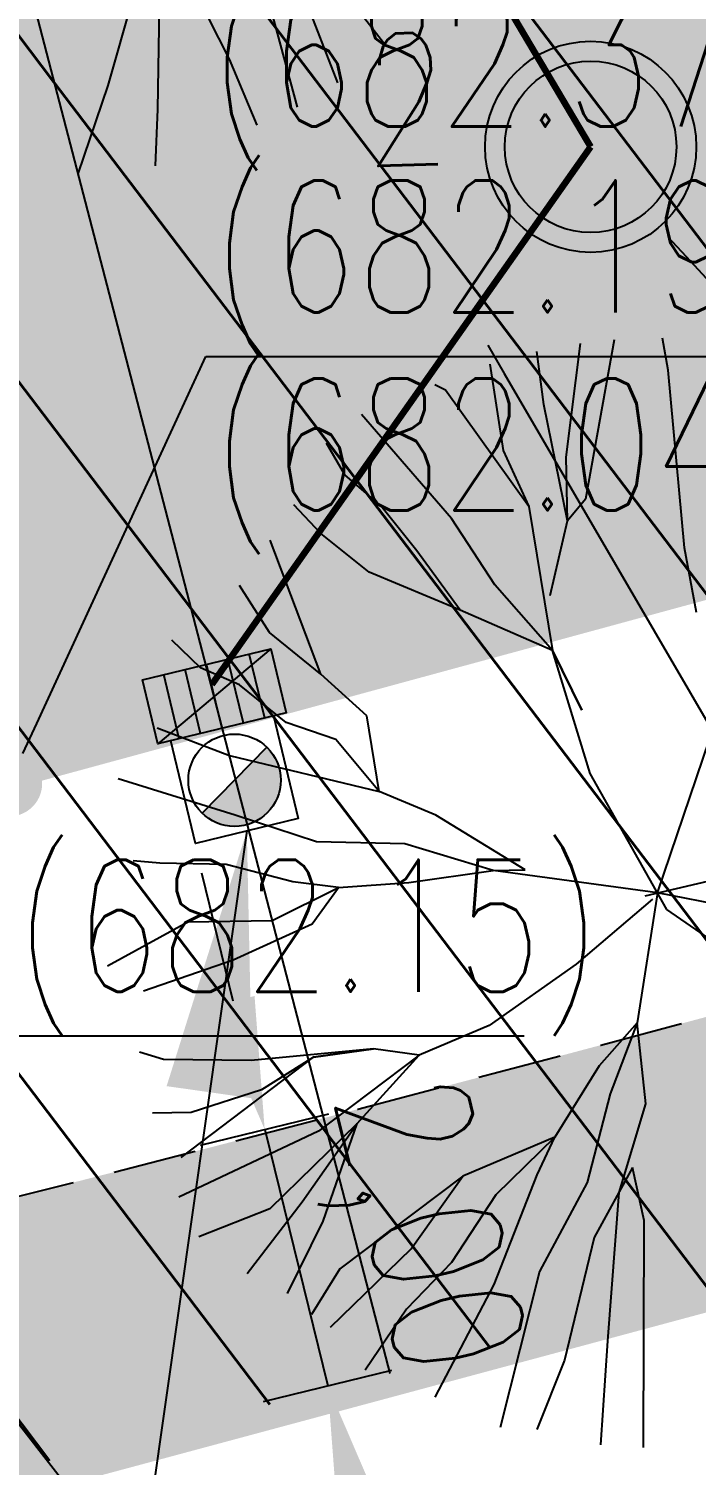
# Model space of a CAD drawing. Extents: x 352140 to 354978, y 6304672 to 6307963.
# Drawn here: x 352505.09 to 352510.14, y 6305980.19 to 6305991.07 of the extents above; entities that cross this region are included whole.
import ezdxf
from ezdxf import colors
from ezdxf.entities.mleader import LeaderData, LeaderLine
from ezdxf.enums import TextEntityAlignment as Align
from ezdxf.math import Vec2, Vec3

# ---------------------------------------------------------------- set-up
doc = ezdxf.new("R2010")
doc.units = 0
for name, pattern in [('CENTER', [50.800000000000004, 31.75, -6.35, 6.35, -6.35]), ('CONTINUA', [0]), ('CONTINUOS', [0]), ('DASHDOT', [1, 0.5, -0.25, 0, -0.25]), ('DASHDOTX2', [2, 1, -0.5, 0, -0.5]), ('DASHED', [19.049999999999997, 12.7, -6.35])]:
    doc.linetypes.add(name, pattern=pattern)
doc.layers.get('0').update_dxf_attribs({"linetype": 'CONTINUOUS'})
for name, color, linetype in [('00-S2_ALL AREA APORTANTES', 150, 'CONTINUOUS'), ('00_All ext_Camara', 3, 'CONTINUOUS'), ('00_All ext_Colector', 1, 'CONTINUOUS'), ('00_All ext_Descarga sum', 1, 'CONTINUOUS'), ('00_All ext_Txt', 4, 'CONTINUOUS'), ('00_S2_All ext_Sumidero', 3, 'CONTINUOUS'), ('02_Geo ext_Acotamiento', 7, 'CONTINUOUS'), ('02_Geo ext_Eje', 4, 'CONTINUOUS'), ('03_Pav ext_HCV', 34, 'CONTINUOUS'), ('03_Pav ext_Vereda HC', 42, 'CONTINUOUS'), ('03_Pav proy_Solera Tipo A', 1, 'CONTINUOUS'), ('03_S2_Pav ext_Borde vereda', 7, 'CONTINUOUS'), ('03_S3_Pav ext_Cota', 2, 'CONTINUOUS'), ('05_All ext_Txt', 4, 'CONTINUOUS'), ('Paisajismo', 253, 'CONTINUOUS')]:
    doc.layers.add(name, color=color, linetype=linetype)
doc.layers.add('0_ASD_LINEA OFICIAL', color=253, linetype='DASHDOT', lineweight=20)
doc.layers.add('EJE PROYECTADO', color=7, linetype='DASHDOTX2', lineweight=15)
doc.styles.add('ROMANS', font='romans.shx', dxfattribs={"width": 0.75})
doc.dimstyles.new('acio', dxfattribs={"dimscale": 0, "dimtxt": 2, "dimasz": 2, "dimexe": 1, "dimexo": 1, "dimtad": 1, "dimrnd": 0.05, "dimzin": 1, "dimtxsty": 'ROMANS', "dimcen": 2.5, "dimclrt": 2, "dimaunit": 2, "dimazin": 0, "dimtfac": 1, "dimtmove": 0, "dimatfit": 3, "dimfxl": 1, "dimfxlon": 1, "dimarcsym": 0})
doc.dimstyles.new('Principal', dxfattribs={"dimscale": 0, "dimtxt": 2, "dimasz": 2, "dimexe": 1, "dimexo": 1, "dimtad": 1, "dimrnd": 0.05, "dimzin": 1, "dimtxsty": 'ROMANS', "dimcen": 2.5, "dimclrt": 2, "dimaunit": 2, "dimadec": 0, "dimazin": 0, "dimtfac": 1, "dimtmove": 0, "dimatfit": 3, "dimfxl": 1, "dimfxlon": 1, "dimarcsym": 0})
pattern_1 = [(127.2451660467093, (0, 0), (-1.263734244477452, -0.9607975902004564), [])]

# ---------------------------------------------------------------- blocks, each defined once
blk = doc.blocks.new('*U962')
at = {"layer": 'EJE PROYECTADO', "color": 7, "linetype": 'DASHDOT', "lineweight": 15, "ltscale": 4}
blk.add_arc((352413.813498197, 6306342.279044189), 360.9256369803223, 281.3755371353075, 288.7388142307469, dxfattribs=at)
blk = doc.blocks.new('SUMIDEROS2-flat-36')
h = blk.add_hatch(color=256)
h.dxf.hatch_style = 1
h.paths.add_polyline_path([(-2384012.433764914, 5850958.890662028), (-2384013.236991517, 5850959.486335617), (-2384012.135928119, 5850959.292275329)])
h = blk.add_hatch(color=256)
h.dxf.hatch_style = 1
h.paths.add_polyline_path([(-2384013.425125614, 5850958.89225714, 1), (-2384012.727470282, 5850958.835011723)])
at = {"ltscale": 0.5}
blk.add_line((-2384012.135928119, 5850959.292275329), (-2384013.236991517, 5850959.486335617), dxfattribs=at)
for points in [[(-2384012.939154723, 5850959.887948919), (-2384012.135928119, 5850959.292275329), (-2384012.433764914, 5850958.890662028), (-2384013.236991517, 5850959.486335617)], [(-2384013.236991517, 5850959.486335617), (-2384012.939154723, 5850959.887948919), (-2384012.135928119, 5850959.292275329), (-2384012.433764914, 5850958.890662028)]]:
    blk.add_lwpolyline(points, close=True)
for points in [[(-2384013.103120417, 5850959.387056686), (-2384012.805283622, 5850959.788669988)], [(-2384012.969249316, 5850959.287777754), (-2384012.671412521, 5850959.689391055)], [(-2384012.835378215, 5850959.188498823), (-2384012.53754142, 5850959.590112124)], [(-2384012.701507115, 5850959.089219891), (-2384012.403670321, 5850959.490833192)], [(-2384012.701507115, 5850959.089219891), (-2384012.403670321, 5850959.490833192)], [(-2384012.514087574, 5850958.950229387), (-2384012.990626445, 5850958.307648106), (-2384013.633207727, 5850958.784186976), (-2384013.156668857, 5850959.426768258)], [(-2384012.567636015, 5850958.98994096), (-2384012.26979922, 5850959.391554261)], [(-2384012.727470282, 5850958.835011723), (-2384013.425125614, 5850958.89225714)]]:
    blk.add_lwpolyline(points)
blk.add_circle((-2384013.076297948, 5850958.863634431), 0.35, dxfattribs=at)
blk = doc.blocks.new('CAMARA')
at = {"layer": '00_All ext_Camara', "ltscale": 0.5}
for radius in [0.8, 0.65]:
    blk.add_circle((0, 0), radius, dxfattribs=at)
blk = doc.blocks.new('_Dot')
at = {"color": 0, "linetype": 'ByBlock', "lineweight": -2}
blk.add_line((-0.5, 0), (-1, 0), dxfattribs=at)
at = {"color": 0, "linetype": 'ByBlock', "const_width": 0.5}
blk.add_lwpolyline([(-0.25, 0, 1), (0.25, 0, 1)], format="xyb", close=True, dxfattribs=at)
blk = doc.blocks.new('*D1283')
at = {"layer": '02_Geo ext_Acotamiento', "color": 0, "lineweight": -2, "transparency": 16777216}
for p, q in [((352506.6353670594, 6305983.701501223), (352506.3966766191, 6305984.672596931)), ((352506.3885096454, 6305982.611060296), (352507.3596053534, 6305982.849750737)), ((352506.8740574995, 6305982.730405516), (352507.3514524554, 6305980.788156833)), ((352506.8659046013, 6305980.668811614), (352507.8370003093, 6305980.907502054)), ((352507.5901428955, 6305979.817061126), (352507.8288333356, 6305978.845965418))]:
    blk.add_line(p, q, dxfattribs=at)
at = {"layer": '02_Geo ext_Acotamiento', "color": 0, "transparency": 16777216}
for points in [[(352506.797216344, 6305983.741282964), (352506.4735177746, 6305983.661719483), (352506.8740574995, 6305982.730405516)], [(352507.75199218, 6305979.856842867), (352507.4282936107, 6305979.777279386), (352507.3514524554, 6305980.788156833)]]:
    blk.add_solid(points, dxfattribs=at)
at = {"layer": '02_Geo ext_Acotamiento', "color": 2, "transparency": 16777216, "insert": (352507.9942555449, 6305981.975949581), "char_height": 1, "attachment_point": 5, "rotation": 283.80926196999667, "style": 'ROMANS'}
blk.add_mtext('2,00', dxfattribs=at)
blk = doc.blocks.new('A$C27410629')
at = {"layer": '0_ASD_LINEA OFICIAL', "ltscale": 8}
blk.add_lwpolyline([(105.3969465088849, 1035.562361611197, 0.5, 0.5, 0.0290783963948155), (96.49739032833118, 1087.586790840495, 0.5, 0.5, 0), (93.67239595213323, 1099.099954622301, 0.5, 0.5, -0.0248918154574144), (93.1686848455247, 1101.536063994684, 0.5, 0.5, 0.0280001755021464), (85.58360530758229, 1125.976145468789, 0.5, 0.5, 0), (80.53034666677559, 1140.452970316577, 0.5, 0.5, -0.01403462392197), (70.93430501161492, 1165.446933883543, 0.5, 0.5, -0.0411311629425888), (65.72926351752159, 1185.310126999917, 0.5, 0.5, -0.0226826871159949), (64.30173641118381, 1196.270282113328, 0.5, 0.5, -0.3153492887079679), (94.44469839795784, 1249.334472017374, 0.5, 0.5, -0.066924510750147), (109.8147584422877, 1254.193915082663, 0.5, 0.5, -0.1176268807226383), (137.5068959888558, 1252.464406617455, 0.5, 0.5, -0.0442755829468663), (147.2508640152264, 1248.520743937503, 0.5, 0.5, 0), (172.0219517330806, 1234.851772024538, 0.5, 0.5, 0.017506752806276), (184.8220180485951, 1228.362281347179, 0.5, 0.5, -0.0115899727683481), (202.0240396122099, 1219.429553328131, 0.5, 0.5, 0.0894508396498436), (234.6303973079339, 1209.248334625051, 0.5, 0.5, 0.0207485710579163), (245.5796070346114, 1209.119370963425, 0.5, 0.5, 0.0292650525021234), (260.9574949201233, 1210.47964378159, 0.5, 0.5, 0.0145516934507563), (283.5421609954101, 1214.484549576148, 0.5, 0.5, 0.0321136014722069), (329.8150799274445, 1226.935406510711, 0.5, 0.5, 0.0079173357297827)], format="xyseb", dxfattribs=at)
blk = doc.blocks.new('*D1442')
at = {"layer": '02_Geo ext_Acotamiento', "color": 0, "lineweight": -2, "transparency": 16777216}
blk.add_line((352488.1045138871, 6305991.360616763), (352486.3127571843, 6305997.142946308), dxfattribs=at)
at = {"layer": '02_Geo ext_Acotamiento', "color": 0, "transparency": 16777216}
blk.add_solid([(352486.471956031, 6305997.192276876), (352486.1535583376, 6305997.093615741), (352486.0167737762, 6305998.098139389)], dxfattribs=at)
at = {"layer": '02_Geo ext_Acotamiento', "color": 2, "transparency": 16777216, "insert": (352488.2236923871, 6305994.04286041), "char_height": 1, "attachment_point": 5, "rotation": 287.2165161879462, "style": 'ROMANS'}
blk.add_mtext('R102,70', dxfattribs=at)
blk = doc.blocks.new('1.0 - LO RECABARREN LOTEO PARQUE - VEGETACION PROPUESTA ETAPA MUNICIPAL')
at = {"layer": 'Paisajismo', "color": 251}
for p, q in [((352506.8142177049, 6305991.608672109), (352507.1193863285, 6305990.47836783)), ((352506.6074981369, 6305990.840001235), (352506.2941494026, 6305991.457973889)), ((352507.7921678443, 6305990.942871096), (352507.4211632625, 6305991.418876817)), ((352505.8746054011, 6305991.309174687), (352505.6860918723, 6305990.641475309)), ((352507.4286138248, 6305990.662816274), (352507.1669094393, 6305991.337333457)), ((352506.0738643484, 6305991.23652286), (352506.0617938944, 6305990.461303653)), ((352506.8180434381, 6305990.340840343), (352506.6074981369, 6305990.840001235)), ((352505.6860918723, 6305990.641475309), (352505.4573680966, 6305989.973016724)), ((352506.0617938944, 6305990.461303653), (352506.0431685683, 6305990.033371429)), ((352509.1586046514, 6305987.825640945), (352509.2671943579, 6305988.686571462)), ((352509.5232350042, 6305988.714458264), (352509.3054164669, 6305987.506406141)), ((352509.9305401161, 6305988.484230832), (352509.8894472807, 6305988.727009434)), ((352508.9901681044, 6305988.224970165), (352508.9361531968, 6305988.626624424)), ((352508.5800106409, 6305988.530720611), (352508.6799970414, 6305987.875101668)), ((352510.0565148834, 6305987.138203667), (352509.9305401161, 6305988.484230832)), ((352508.2440081368, 6305988.33163476), (352508.1631039827, 6305988.373831098)), ((352508.8749429235, 6305987.451201865), (352508.2440081368, 6305988.33163476)), ((352509.1677210914, 6305987.342802439), (352508.9901681044, 6305988.224970165)), ((352508.2891336289, 6305987.35996835), (352507.6065882272, 6305988.148797889)), ((352507.4816783723, 6305987.692133591), (352507.3436565514, 6305987.930043215)), ((352508.6799970414, 6305987.875101668), (352508.8749429235, 6305987.451201865)), ((352509.1677210914, 6305987.342802439), (352509.1586046514, 6305987.825640945)), ((352507.753184707, 6305987.456744279), (352507.4816783723, 6305987.692133591)), ((352507.2991051071, 6305987.247145102), (352507.0938777363, 6305987.464649729)), ((352509.3054164669, 6305987.506406141), (352509.1677210914, 6305987.342802439)), ((352508.0267063165, 6305987.114500951), (352507.753184707, 6305987.456744279)), ((352508.6190749361, 6305986.858447568), (352508.2891336289, 6305987.35996835)), ((352508.8749429235, 6305987.451201865), (352509.0558030193, 6305986.358939946)), ((352507.666691035, 6305986.952203243), (352507.2991051071, 6305987.247145102)), ((352509.0376227473, 6305986.776833231), (352509.1677210914, 6305987.342802439)), ((352507.299132322, 6305986.18049609), (352506.9165695796, 6305987.19559926)), ((352510.1453174085, 6305986.646748837), (352510.0565148834, 6305987.138203667)), ((352508.3556411296, 6305986.666405661), (352508.0267063165, 6305987.114500951)), ((352508.3556411296, 6305986.666405661), (352507.666691035, 6305986.952203243)), ((352506.911061985, 6305986.495176221), (352506.6830707003, 6305986.853129894)), ((352509.0558030193, 6305986.358939946), (352508.6190749361, 6305986.858447568)), ((352509.0558030193, 6305986.358939946), (352508.3556411296, 6305986.666405661)), ((352507.299132322, 6305986.18049609), (352506.911061985, 6305986.495176221)), ((352506.3876616366, 6305986.228390072), (352506.170053082, 6305986.438071702)), ((352509.2779511138, 6305985.908828422), (352509.0558030193, 6305986.358939946)), ((352509.0558030193, 6305986.358939946), (352509.2779511138, 6305985.908828422)), ((352509.3404235512, 6305985.428976753), (352509.0558030193, 6305986.358939946)), ((352506.683845976, 6305986.100361843), (352506.3876616366, 6305986.228390072)), ((352507.6469935294, 6305985.865056773), (352507.299132322, 6305986.18049609)), ((352507.0364477283, 6305985.813059193), (352506.683845976, 6305986.100361843)), ((352507.7406470254, 6305985.291876351), (352507.6469935294, 6305985.865056773)), ((352506.0598459378, 6305985.77471382), (352506.6068565245, 6305985.563661864)), ((352507.4127232204, 6305985.686543159), (352507.0364477283, 6305985.813059193)), ((352507.7406470254, 6305985.291876351), (352507.4127232204, 6305985.686543159)), ((352509.8502093033, 6305984.52301478), (352510.2435666597, 6305985.686544535)), ((352506.6068565245, 6305985.563661864), (352507.7406470254, 6305985.291876351)), ((352509.9207217184, 6305984.397704164), (352509.3404235512, 6305985.428976753)), ((352506.6491150768, 6305985.110924506), (352505.7625796756, 6305985.388149071)), ((352507.7406470254, 6305985.291876351), (352507.7406470254, 6305985.291876351)), ((352508.1713223709, 6305985.112942941), (352507.7406470254, 6305985.291876351)), ((352507.2671704834, 6305984.908803684), (352506.6491150768, 6305985.110924506)), ((352508.8468063134, 6305984.698113067), (352508.1713223709, 6305985.112942941)), ((352507.9350884885, 6305984.894692346), (352507.2671704834, 6305984.908803684)), ((352508.6065373119, 6305984.693576566), (352507.9350884885, 6305984.894692346)), ((352509.7585240809, 6305984.501536862), (352511.2474787671, 6305984.850335127)), ((352506.0792183744, 6305984.748681676), (352505.8777895202, 6305984.765003549)), ((352506.5822209406, 6305984.73805328), (352506.0792183744, 6305984.748681676)), ((352507.0875022458, 6305984.606715123), (352506.5822209406, 6305984.73805328)), ((352507.9673323732, 6305984.601337967), (352508.6065373119, 6305984.693576566)), ((352508.6065373119, 6305984.693576566), (352508.8468063134, 6305984.698113067)), ((352509.8502093033, 6305984.52301478), (352508.6065373119, 6305984.693576566)), ((352506.9312113434, 6305984.314537192), (352507.4339076591, 6305984.564541092)), ((352507.4339076591, 6305984.564541092), (352507.0875022458, 6305984.606715123)), ((352507.2343140682, 6305984.287479808), (352507.4339076591, 6305984.564541092)), ((352507.4339076591, 6305984.564541092), (352507.9673323732, 6305984.601337967)), ((352509.8502093033, 6305984.52301478), (352509.6965932542, 6305983.538308213)), ((352510.5619441576, 6305984.38308879), (352509.8502093033, 6305984.52301478)), ((352509.8124218001, 6305984.475832254), (352509.2341761582, 6305983.983883234)), ((352505.6825257161, 6305983.970272354), (352506.2904932642, 6305984.302439841)), ((352506.2904932642, 6305984.302439841), (352506.9312113434, 6305984.314537192)), ((352510.4078168191, 6305984.059490226), (352509.9207217184, 6305984.397704164)), ((352506.6361051158, 6305984.014553946), (352507.2343140682, 6305984.287479808)), ((352505.9567170651, 6305983.780346961), (352506.6361051158, 6305984.014553946)), ((352509.2341761582, 6305983.983883234), (352508.5753371719, 6305983.517137859)), ((352508.5753371719, 6305983.517137859), (352508.0454409304, 6305983.293342647)), ((352509.6965932542, 6305983.538308213), (352509.4089835737, 6305983.212192454)), ((352509.6965932542, 6305983.538308213), (352509.4931076198, 6305982.999990514)), ((352509.6965932542, 6305983.538308213), (352509.6965932542, 6305983.538308213)), ((352509.7615875534, 6305982.924889846), (352509.6965932542, 6305983.538308213)), ((352507.6973786588, 6305983.340218479), (352506.7711691048, 6305983.252337288)), ((352507.2445450007, 6305983.27822099), (352507.6973786588, 6305983.340218479)), ((352507.6973786588, 6305983.340218479), (352507.2445450007, 6305983.27822099)), ((352508.0454409304, 6305983.293342647), (352507.6973786588, 6305983.340218479)), ((352506.1073274163, 6305983.259928379), (352505.9252437836, 6305983.316867121)), ((352506.7711691048, 6305983.252337288), (352506.1073274163, 6305983.259928379)), ((352506.2420115599, 6305982.517829586), (352507.2445450007, 6305983.27822099)), ((352507.2445450007, 6305983.27822099), (352506.8486354036, 6305983.030233322)), ((352508.0454409304, 6305983.293342647), (352507.2818327851, 6305982.717723994)), ((352507.5744863653, 6305982.776697134), (352508.0454409304, 6305983.293342647)), ((352509.4089835737, 6305983.212192454), (352509.0720156547, 6305982.671354487)), ((352506.8486354036, 6305983.030233322), (352506.3177303832, 6305982.859866633)), ((352509.4931076198, 6305982.999990514), (352509.3188417556, 6305982.328604048)), ((352509.5606238976, 6305982.252999301), (352509.7615875534, 6305982.924889846)), ((352506.3177303832, 6305982.859866633), (352506.0240702498, 6305982.854322058)), ((352507.2818327851, 6305982.717723994), (352506.2230513101, 6305982.216705087)), ((352507.5744863653, 6305982.776697134), (352506.9130700674, 6305982.127990847)), ((352507.1584383034, 6305982.18091849), (352507.5744863653, 6305982.776697134)), ((352507.3170673463, 6305982.034991453), (352507.5744863653, 6305982.776697134)), ((352509.0720156547, 6305982.671354487), (352508.3765492214, 6305982.377002197)), ((352509.0720156547, 6305982.671354487), (352508.626245685, 6305982.235357375)), ((352508.9394863739, 6305982.387630973), (352509.0720156547, 6305982.671354487)), ((352508.3765492214, 6305982.377002197), (352507.4445339402, 6305981.675139782)), ((352507.9847071894, 6305981.826217089), (352508.3765492214, 6305982.377002197)), ((352508.613276718, 6305981.556328392), (352508.9394863739, 6305982.387630973)), ((352509.6625029549, 6305982.441533295), (352509.3708053996, 6305981.912764044)), ((352509.7505193682, 6305982.040686181), (352509.6625029549, 6305982.441533295)), ((352508.626245685, 6305982.235357375), (352508.2887734045, 6305981.721232131)), ((352509.3188417556, 6305982.328604048), (352508.9577002493, 6305981.653689197)), ((352509.4750216177, 6305981.128981002), (352509.5606238976, 6305982.252999301)), ((352506.9130700674, 6305982.127990847), (352506.3740363695, 6305981.916558919)), ((352506.7413814574, 6305981.638568369), (352507.1584383034, 6305982.18091849)), ((352507.045854583, 6305981.486483423), (352507.3170673463, 6305982.034991453)), ((352509.74521798, 6305980.320148199), (352509.7505193682, 6305982.040686181)), ((352509.3708053996, 6305981.912764044), (352509.147020064, 6305980.982768092)), ((352507.3724712905, 6305981.231019639), (352507.9847071894, 6305981.826217089)), ((352508.2887734045, 6305981.721232131), (352507.9482747854, 6305981.367392458)), ((352507.4445339402, 6305981.675139782), (352507.229837473, 6305981.328953304)), ((352508.9577002493, 6305981.653689197), (352508.6595355401, 6305980.472209952)), ((352508.1668180283, 6305980.702629847), (352508.613276718, 6305981.556328392)), ((352507.9482747854, 6305981.367392458), (352507.6364915176, 6305980.907199818)), ((352509.4204993814, 6305980.340855043), (352509.4750216177, 6305981.128981002)), ((352509.147020064, 6305980.982768092), (352508.9357422699, 6305980.455516727))]:
    blk.add_line(p, q, dxfattribs=at)

msp = doc.modelspace()

# ---------------------------------------------------------------- hatches: boundary and pattern name
at = {"layer": '00-S2_ALL AREA APORTANTES', "linetype": 'DASHED', "lineweight": 40, "ltscale": 0.25}
h = msp.add_hatch(dxfattribs=at)
h.set_pattern_fill('ANSI31', color=150, scale=0.5, angle=82.24516604670927)
h.set_pattern_definition(pattern_1)
edge = h.paths.add_edge_path()
edge.add_line((352504.6759193268, 6305992.977833404), (352507.8227190353, 6305980.880410058))
edge.add_arc((352413.8134984157, 6306342.279043438), 373.4256361982561, 284.5809840346455, 288.7388142543311)
edge.add_arc((352405.3488427031, 6306373.115849193), 405.3515892739023, 288.4715946656918, 290.2860910784061)
edge.add_arc((352689.6646749965, 6305611.165349734), 407.9197665451234, 110.297498533501, 110.63812503680089, ccw=False)
edge.add_line((352548.1594682792, 6305993.754963302), (352552.2168315117, 6305995.230627074))
edge.add_line((352552.2168315117, 6305995.230627074), (352548.0062337617, 6306007.000845026))
edge.add_line((352548.0062337617, 6306007.000845026), (352543.8232844782, 6306005.478764309))
edge.add_arc((352689.6646922219, 6305611.165303677), 420.4198157172066, 110.2974985578418, 110.632811170711)
edge.add_line((352541.5181508819, 6306004.618507676), (352529.7625162407, 6306000.485040959))
edge.add_arc((352413.8134983288, 6306342.279043749), 360.9256365207904, 284.5809926338536, 288.7388142333925, ccw=False)
h = msp.add_hatch(dxfattribs=at)
h.set_pattern_fill('ANSI31', color=82, scale=0.5, angle=82.24516604670927)
h.set_pattern_definition(pattern_1)
edge = h.paths.add_edge_path()
edge.add_arc((352413.8134982, 6306342.279044189), 360.9256369797264, 281.37553713483646, 284.3019380296664, ccw=False)
edge.add_arc((352407.4100762531, 6306362.190923826), 381.7165956988526, 278.3879467823999, 281.7283103314113, ccw=False)
edge.add_arc((352445.6213531102, 6306102.766563288), 119.4932268765314, 277.3612650986669, 278.40759328874447, ccw=False)
edge.add_line((352460.9314402923, 6305984.258198605), (352462.5330051501, 6305971.861223469))
edge.add_arc((352445.6213557394, 6306102.766504142), 131.9931679817254, 277.3612674818978, 278.4075959154778)
edge.add_arc((352407.4227247123, 6306362.119686132), 394.1442742105093, 278.3882614798632, 281.7230285932214)
edge.add_arc((352413.8134982498, 6306342.279043974), 373.4256367593062, 281.3814494473771, 284.3019380304471)
edge.add_line((352506.0615015624, 6305980.426847527), (352507.8228342526, 6305980.87996712))
edge.add_line((352507.8228342526, 6305980.87996712), (352504.6702179839, 6305992.999751406))
edge.add_line((352504.6702179839, 6305992.999751406), (352502.973604193, 6305992.539439728))
at = {"layer": '03_Pav ext_HCV'}
h = msp.add_hatch(dxfattribs=at)
h.set_pattern_fill('SWAMP', color=256, scale=0.025, angle=-5.878428e-10, style=0)
h.set_pattern_definition([(359.9999999994121, (0, 0), (0.3175000000056422, 0.5499261309017425), [0.079375, -0.555625]), (90, (0.0396875, -4.072e-13), (-0.3174999999943578, 0.5499261309082575), [0.0396875, -1.06016476181]), (90, (0.049609375, -5.09e-13), (-0.3174999999943578, 0.5499261309082575), [0.03175, -1.06810226181]), (90, (0.029765625, -3.054e-13), (-0.3174999999943578, 0.5499261309082575), [0.03175, -1.06810226181]), (59.99999999941215, (0.05953125, -6.108e-13), (-0.3174999995629745, 0.5499261311573168), [0.0254, -0.6096]), (119.9999999994121, (0.01984375, -2.036e-13), (-0.6349999995686166, 2.555744e-10), [0.0254, -0.6095999999999999])])
edge = h.paths.add_edge_path()
edge.add_line((352582.7604781822, 6306009.990682307), (352582.7094065281, 6306010.214427269))
edge.add_line((352582.7094065281, 6306010.214427269), (352580.9699995404, 6306009.759601035))
edge.add_line((352580.9699995404, 6306009.759601035), (352579.3317819714, 6306016.365140463))
edge.add_arc((352669.2469957958, 6305675.880273432), 352.1571955173803, 104.7929578461864, 110.8093104427475)
edge.add_arc((352411.0130488128, 6306355.120968377), 374.5151511775018, 284.27325860252904, 290.8219381845124, ccw=False)
edge.add_line((352503.3485315067, 6305992.166760388), (352504.8924171243, 6305985.547212779))
edge.add_arc((352405.9232445408, 6306371.355446129), 398.3000000538462, 284.1285415200615, 284.38752353333007, ccw=False)
edge.add_line((352503.1475245466, 6305985.103806106), (352503.1929585375, 6305984.909003809))
edge.add_arc((352405.9232442284, 6306371.355446003), 398.5000000080018, 284.128039602825, 290.667801749784)
edge.add_arc((352670.9825796759, 6305669.376605959), 351.8537880972383, 104.5210170049202, 110.70655520670539, ccw=False)
edge = h.paths.add_edge_path()
edge.add_line((352578.7831344952, 6306019.322153868), (352577.1555167001, 6306025.920201077))
edge.add_line((352577.1555167001, 6306025.920201077), (352578.8859105903, 6306026.384294473))
edge.add_line((352578.8859105903, 6306026.384294473), (352578.8380086585, 6306026.578479623))
edge.add_arc((352675.6947541877, 6305655.822097072), 383.1990662264831, 104.6407945569434, 110.6467041322223)
edge.add_arc((352411.0264432293, 6306355.091504763), 364.4828849652177, 284.02077218571867, 290.8202080741271, ccw=False)
edge.add_line((352499.3310434624, 6306001.467310158), (352499.3311277809, 6306001.466948634))
edge.add_line((352499.3311277809, 6306001.466948634), (352499.3764760409, 6306001.272513909))
edge.add_arc((352411.0264434375, 6306355.091504628), 364.6828847836657, 284.0202827655139, 284.3031292632124)
edge.add_line((352501.1220561732, 6306001.712972428), (352502.6669609626, 6305995.089055029))
edge.add_arc((352411.0169527672, 6306355.112414695), 371.5057785658549, 284.2822463465426, 290.8175694360228)
edge.add_arc((352668.8214646695, 6305677.181264676), 353.7898938037449, 104.74375924454031, 110.8243385451189, ccw=False)
at = {"layer": '03_Pav ext_Vereda HC'}
h = msp.add_hatch(dxfattribs=at)
h.set_pattern_fill('DOTS', color=256, scale=0.2, style=0)
h.set_pattern_definition([(0, (0, 0), (0.15875, 0.3175), [0, -0.3175])])
h.paths.add_polyline_path([(352533.7781987465, 6305988.647630177, 0.0012344985873451), (352535.6751261651, 6305989.286498093), (352535.0273047539, 6305991.17866681, -0.0012368732376554), (352533.135689451, 6305990.541615871, -0.0205300987090724), (352503.8853697219, 6305981.940228953), (352503.2840382412, 6305984.518491437), (352499.4039184833, 6305983.544208242), (352499.9993888386, 6305980.991075858, -0.0088871029066398), (352487.1047705442, 6305978.156272031, -0.0145554952433639), (352464.6282001356, 6305974.170378275, -0.0089901834447136), (352459.9926205119, 6305973.570179023), (352460.1984365284, 6305971.58073849, 0.0090193317601268), (352464.9206284034, 6305972.191872346, 0.0145516934643665), (352487.5052945014, 6305976.196778146, 0.0321135926008381)])
h.paths.add_polyline_path([(352453.0159213873, 6305972.983824089, -0.0068005053920136), (352449.4833227422, 6305972.830716716, -0.0090666416786755), (352444.7696182578, 6305972.776126778), (352444.5771080579, 6305970.777466943, 0.0163831034820658), (352453.2219476648, 6305970.992351152)])
h.paths.add_polyline_path([(352389.6460369565, 6305991.879874823, -0.0175332208634532), (352376.9513572305, 6305998.31509122), (352352.1532079588, 6306011.99899601, 0.0444036337484985), (352342.053580769, 6306016.089608755, 0.1133237876608219), (352314.4714570943, 6306018.047333277), (352314.9360717349, 6306016.097052595, -0.1572406347358349), (352351.2139975071, 6306010.232972499), (352375.9850852466, 6305996.564000573, 0.0175063699942604), (352388.7848668274, 6305990.074641938, -0.0115901603268221), (352405.9871731158, 6305981.141781882, 0.0867620637740209), (352437.5751283567, 6305971.093253941), (352437.7670282808, 6305973.085577833, -0.0864982168626583), (352406.9311932966, 6305982.905094895, 0.0115902421848068)])
h.paths.add_polyline_path([(352298.9308368329, 6306011.291528256, -0.0407699137093401), (352308.0869286793, 6306014.635858133), (352307.6251471448, 6306016.57596012, 0.043034433953701), (352297.5531387314, 6306012.854879401, 0.2722251189562815), (352266.1428912832, 6305966.550484804), (352264.4334961653, 6305966.567898809, 0.0153159578732751), (352263.8567137016, 6305962.573567073), (352266.0299973136, 6305962.551427328, 0.0215469833585937), (352266.2729303729, 6305957.80291892, 0.0632834604165821), (352273.0108519612, 6305926.495241333, 0.0077036086267224), (352278.1261176606, 6305912.650623268), (352279.9891282905, 6305913.378097652, -0.0076770463793275), (352274.9122720579, 6305927.117035691, -0.0633905228513815), (352268.2648698925, 6305957.982510693, -0.3183358391945924)])

# ---------------------------------------------------------------- linework, layer by layer
at = {"layer": '00-S2_ALL AREA APORTANTES', "color": 82, "ltscale": 0.25}
msp.add_lwpolyline([(352501.5176017149, 6306005.119535692), (352507.8228342529, 6305980.87996712)], dxfattribs=at)
at = {"layer": '00_All ext_Colector', "const_width": 0.2, "flags": 128}
for points in [[(352509.3441753011, 6305990.176796795), (352549.402368494, 6306003.09811884)], [(352509.3441753011, 6305990.176796795), (352509.1078762851, 6305994.473853145)], [(352466.3550475911, 6305982.947209137), (352509.3441753011, 6305990.176796795)]]:
    msp.add_lwpolyline(points, dxfattribs=at)
at = {"layer": '00_All ext_Descarga sum', "linetype": 'DASHED', "ltscale": 0.05, "const_width": 0.05}
for points in [[(352509.3441753011, 6305990.176796795), (352502.354512506, 6306001.972610157)], [(352506.4735630511, 6305986.102328239), (352509.3441753011, 6305990.176796795)]]:
    msp.add_lwpolyline(points, dxfattribs=at)
at = {"layer": '00_All ext_Txt', "color": 2, "extrusion": (3.611517534565097e-07, -2.376061345347682e-07, 0.9999999999999066), "elevation": -1.37103261372517}
msp.add_lwpolyline([(352508.0403741937, 6305988.326217031, 0, 0.5624999999999988, 0), (352507.6454183993, 6305987.725900133, 0.1042479130453781, 0.1042479130453781, 0)], format="xyseb", dxfattribs=at)
at = {"layer": '02_Geo ext_Eje', "linetype": 'CENTER', "ltscale": 0.1, "const_width": 0.3, "flags": 128}
msp.add_lwpolyline([(352349.7941651538, 6305360.986179136), (352333.730647102, 6305385.38433976), (352322.6458402493, 6305532.966928915), (352325.4724959099, 6305533.689154229), (352324.9782857499, 6305541.216464717, -0.0430730453013547), (352325.4043864983, 6305548.019489972), (352326.0198571174, 6305553.01487301, 0.0567466563211069), (352326.2788606426, 6305558.677124443, 0.0530827278442723), (352322.9614058804, 6305581.537460914, -0.0117329756431764), (352321.9004653953, 6305586.060311737, -0.0377426060972922), (352321.6830361507, 6305587.704308246), (352320.6277056487, 6305606.515025469), (352318.8943534349, 6305637.411035581), (352316.7892697772, 6305667.786964302, -0.0183996813173624), (352316.3436445606, 6305681.538049384, 0.0170041331631064), (352316.1500777049, 6305688.998236747), (352315.31378516, 6305703.522596605), (352312.6918374835, 6305750.37859157), (352311.4519553234, 6305772.385277696, 0.013751602559812), (352309.3617608073, 6305797.274554484, 0.0290783963948155), (352300.4622046267, 6305849.298983713), (352297.6372102505, 6305860.812147494, -0.0248918154574144), (352297.1334991439, 6305863.248256867, 0.0280001755021464), (352289.548419606, 6305887.688338341), (352284.4951609652, 6305902.165163189, -0.01403462392197), (352274.89911931, 6305927.159126756, -0.0411311629425888), (352269.6940778159, 6305947.022319873, -0.0226826871159949), (352268.2665507096, 6305957.982474986, -0.3153492887079679), (352298.4095126963, 6306011.04666489, -0.066924510750147), (352313.7795727407, 6306015.906107956, -0.1176268807226383), (352341.4717102872, 6306014.17659949, -0.0442755829468663), (352351.2156783137, 6306010.23293681), (352375.9867660315, 6305996.563964897, 0.017506752806276), (352388.786832347, 6305990.07447422, -0.0115899727683481), (352405.9888539106, 6305981.141746201, 0.0894508396498436), (352438.5952116063, 6305970.960527497, 0.0207485710579163), (352449.544421333, 6305970.831563836, 0.0292650525021234), (352464.9223092185, 6305972.191836654, 0.0145516934507563), (352487.5069752938, 6305976.196742449, 0.0321136014722069), (352533.7798942258, 6305988.647599383, 0.0079173357297827), (352545.8890500274, 6305992.906879501, -0.0403444595114676), (352609.0597757555, 6306011.041688719), (352610.0312597433, 6306011.236337244), (352708.3522053605, 6306025.119196359)], format="xyb", dxfattribs=at)
at = {"layer": '03_Pav proy_Solera Tipo A', "linetype": 'CONTINUOS', "ltscale": 0.1}
msp.add_lwpolyline([(352503.1929585375, 6305984.909003809, 0.15, 0.15, 0.0285454314993715), (352546.5773184413, 6305998.503355424, 0.15, 0.15, -0.0262439477844458), (352582.7599509723, 6306010.020918329, 0.15, 0.15, -0.0003419660001356), (352584.6533197112, 6306010.507817759, 0.15, 0.15, 0), (352586.6321153694, 6306011.02479974, 0.15, 0.15, 0), (352588.5247371563, 6306011.515144521, 0.15, 0.15, -0.0312812553136791), (352617.2951473996, 6306017.816975603, 0.15, 0.15, 0), (352641.5924359696, 6306021.247501212, 0.15, 0.15, 0), (352688.2830038829, 6306027.839937897, 0.15, 0.15, -0.0343857095931216), (352695.4770359223, 6306028.355343725, 0.15, 0.15, 0.0346751936651647), (352702.8693602514, 6306028.889252855, 0.15, 0.15, 0), (352706.0136189333, 6306029.333188209, 0, 0, 0)], format="xyseb", dxfattribs=at)
at = {"layer": '03_S2_Pav ext_Borde vereda', "linetype": 'DASHED', "ltscale": 0.05}
msp.add_lwpolyline([(352533.135689451, 6305990.541615871, -0.0205300987090572), (352503.8853697219, 6305981.940228953), (352503.1929585266, 6305984.909003856)], format="xyb", dxfattribs=at)

# ---------------------------------------------------------------- block references
at = {"layer": '00_All ext_Camara', "color": 211, "linetype": 'CONTINUA', "rotation": 90.00000002110815}
msp.add_blockref('CAMARA', (352509.3441753011, 6305990.176796795), dxfattribs=at)
at = {"layer": '00_S2_All ext_Sumidero', "ltscale": 0.5, "rotation": 50.14306114911447}
msp.add_blockref('SUMIDEROS2-flat-36', (6371827.122691446, 4386345.053713281), dxfattribs=at)
at = {"layer": '03_S2_Pav ext_Borde vereda', "linetype": 'Continuous'}
msp.add_blockref('A$C27410629', (352203.9623478023, 6304761.713605438), dxfattribs=at)
at = {"layer": 'EJE PROYECTADO', "color": 7, "linetype": 'DASHDOTX2', "lineweight": 15, "ltscale": 4}
msp.add_blockref('*U962', (0, 0), dxfattribs=at)
at = {"layer": 'Paisajismo'}
msp.add_blockref('1.0 - LO RECABARREN LOTEO PARQUE - VEGETACION PROPUESTA ETAPA MUNICIPAL', (0, 0), dxfattribs=at)

# ---------------------------------------------------------------- texts
at = {"layer": '00_All ext_Txt', "style": 'ROMANS', "width": 0.75}
msp.add_text('2', height=0.9999999999999997, rotation=1.755340339567075, dxfattribs=at).set_placement((352507.9704316735, 6305989.738891521, 2.5132749e-09), align=Align.BOTTOM_CENTER)

# ---------------------------------------------------------------- dimensions: what is measured, and where the dimension line sits
at = {"layer": '02_Geo ext_Acotamiento'}
dim = msp.add_radius_dim(center=(352516.4139157392, 6305900.000952535), mpoint=(352486.0167737762, 6305998.098139389), dimstyle='Principal', override={"dimscale": 0, "dimfxl": 0.22}, dxfattribs=at)
dim.commit()
dim.dimension.update_dxf_attribs({"geometry": '*D1442', "text_midpoint": (352487.3566272392, 6305993.774184995), "dimtype": 164})
dim = msp.add_linear_dim(base=(352507.3514524554, 6305980.788156833), p1=(352504.7561180676, 6305982.209826658), p2=(352505.2335130238, 6305980.267577976), angle=283.8092619779841, dimstyle='Principal', override={"dimscale": 0, "dimtix": 0, "dimtofl": 1, "dimtmove": 0, "dimatfit": 3, "dimfxl": 1}, dxfattribs=at)
dim.commit()
dim.dimension.update_dxf_attribs({"geometry": '*D1283', "text_midpoint": (352507.1127549769, 6305981.759281175), "dimtype": 161})

# ---------------------------------------------------------------- leaders
at = {"layer": '00_All ext_Txt'}
msp.add_leader([(352506.7387703285, 6305984.992127544, -6.98880335e-08), (352505.9615541788, 6305979.542792462, -6.98880335e-08)], dimstyle='acio', override={"dimscale": 0, "dimgap": 0.625, "dimtad": 0, "dimfxl": 2}, dxfattribs=at)
at = {"layer": '03_S3_Pav ext_Cota'}
ml = msp.add_multileader_mtext('Standard', dxfattribs=at)
ml.set_content('{\\C256;(682.22)\\P(682.37)}', color=2, style='ROMANS')
ml.set_leader_properties(color=7)
ml.set_arrow_properties(name='DOT')
ml.build(insert=Vec2(0, 0))
ml.multileader.update_dxf_attribs({"text_left_attachment_type": 6, "text_right_attachment_type": 6, "dogleg_length": 0, "arrow_head_size": 0.5})
ctx = ml.context
ctx.base_point, ctx.char_height, ctx.arrow_head_size, ctx.landing_gap_size, ctx.plane_origin, ctx.plane_x_axis, ctx.plane_y_axis = Vec3(352506.4108001981, 6305991.497212477, 2.658796823e-07), 1, 0.5, 0.0500000025053053, Vec3(352555.0233300219, 6306035.753735932, 4.88525869e-07), Vec3(1, 0, 5.672434878555774e-09), Vec3(6.806587941347077e-18, 1, -1.199941134111365e-09)
ctx.left_attachment, ctx.right_attachment = 6, 6
notes = []
notes.append((ctx, [(0, (1, 1, 0), (352506.4108001981, 6305991.497212477, 2.658796823e-07), (1, 0, 5.672434878555774e-09), 0, [(0, [(352503.3557184057, 6305992.135945916, 2.477834713e-07)], 0, [])])]))
ctx.mtext.insert, ctx.mtext.text_direction, ctx.mtext.defined_height, ctx.mtext.line_spacing_factor, ctx.mtext.line_spacing_style, ctx.mtext.flow_direction, ctx.mtext.extrusion = Vec3(352506.4608002006, 6305992.83054581, 2.645633825e-07), Vec3(1, 0, 5.672434878555774e-09), 1.006279192244013, 0.8999999999999998, 2, 5, Vec3(-5.672434878555774e-09, 1.19994113411135e-09, 1)
ml = msp.add_multileader_mtext('Standard', dxfattribs=at)
ml.set_content('{\\C256;(682.19)\\P(682.04)}', color=2, style='ROMANS')
ml.set_leader_properties(color=7)
ml.set_arrow_properties(name='DOT')
ml.build(insert=Vec2(0, 0))
ml.multileader.update_dxf_attribs({"text_left_attachment_type": 6, "text_right_attachment_type": 6, "dogleg_length": 0, "arrow_head_size": 0.5})
ctx = ml.context
ctx.base_point, ctx.char_height, ctx.arrow_head_size, ctx.landing_gap_size, ctx.plane_origin, ctx.plane_x_axis, ctx.plane_y_axis = Vec3(352506.4279340492, 6305988.588965299, 2.658796823e-07), 1, 0.5, 0.0500000025053053, Vec3(352555.040463873, 6306032.845488753, 4.88525869e-07), Vec3(1, 0, 5.672434878555774e-09), Vec3(6.806587941347077e-18, 1, -1.199941134111365e-09)
ctx.left_attachment, ctx.right_attachment = 6, 6
notes.append((ctx, [(0, (1, 1, 0), (352506.4279340492, 6305988.588965299, 2.658796823e-07), (1, 0, 5.672434878555774e-09), 0, [(0, [(352504.9378551627, 6305985.352393128, 2.61310987e-07)], 0, [])])]))
ctx.mtext.insert, ctx.mtext.text_direction, ctx.mtext.defined_height, ctx.mtext.line_spacing_factor, ctx.mtext.line_spacing_style, ctx.mtext.flow_direction, ctx.mtext.extrusion = Vec3(352506.4779340517, 6305989.922298632, 2.645633825e-07), Vec3(1, 0, 5.672434878555774e-09), 1.006279192244013, 0.8999999999999998, 2, 5, Vec3(-5.672434878555774e-09, 1.19994113411135e-09, 1)
ml = msp.add_multileader_mtext('Standard', dxfattribs=at)
ml.set_content('{\\C256;(682.15)}', color=2, style='ROMANS')
ml.set_leader_properties(color=7)
ml.set_arrow_properties(name='DOT')
ml.build(insert=Vec2(0, 0))
ml.multileader.update_dxf_attribs({"text_left_attachment_type": 6, "text_right_attachment_type": 6, "dogleg_length": 0, "arrow_head_size": 0.5})
ctx = ml.context
ctx.base_point, ctx.char_height, ctx.arrow_head_size, ctx.landing_gap_size, ctx.plane_origin, ctx.plane_x_axis, ctx.plane_y_axis = Vec3(352504.9356431481, 6305983.440229969), 1, 0.5, 0.0500000025053053, Vec3(352565.3351395025, 6306028.199960131, 2.890119924e-07), Vec3(1, 0, 5.672434878555774e-09), Vec3(6.806587941347077e-18, 1, -1.199941134111365e-09)
ctx.left_attachment, ctx.right_attachment = 6, 6
notes.append((ctx, [(0, (1, 1, 0), (352504.9356431481, 6305983.440229969), (1, 0, 5.672434878555774e-09), 0, [(0, [(352503.1929585266, 6305984.909003856, -1.15388992e-08)], 0, [])])]))
ctx.mtext.insert, ctx.mtext.text_direction, ctx.mtext.defined_height, ctx.mtext.line_spacing_factor, ctx.mtext.line_spacing_style, ctx.mtext.flow_direction, ctx.mtext.extrusion = Vec3(352504.9856431505, 6305984.773563302, -1.2074758e-09), Vec3(1, 0, 5.672434878555774e-09), 1.006279192244013, 0.8999999999999998, 2, 5, Vec3(-5.672434878555774e-09, 1.19994113411135e-09, 1)
ml = msp.add_multileader_mtext('Standard', dxfattribs=at)
ml.set_content('{\\C256;(682.21)}', color=2, style='ROMANS')
ml.set_leader_properties(color=7)
ml.set_arrow_properties(name='DOT')
ml.build(insert=Vec2(0, 0))
ml.multileader.update_dxf_attribs({"text_left_attachment_type": 6, "text_right_attachment_type": 6, "dogleg_length": 0, "arrow_head_size": 0.5})
ctx = ml.context
ctx.base_point, ctx.char_height, ctx.arrow_head_size, ctx.landing_gap_size, ctx.plane_origin, ctx.plane_x_axis, ctx.plane_y_axis = Vec3(352506.9785919188, 6305977.975497848), 1, 0.5, 0.0500000025053053, Vec3(352567.3780882732, 6306022.73522801, 2.890119924e-07), Vec3(1, 0, 5.672434878555774e-09), Vec3(6.806587941347077e-18, 1, -1.199941134111365e-09)
ctx.left_attachment, ctx.right_attachment = 6, 6
notes.append((ctx, [(0, (1, 1, 0), (352506.9785919188, 6305977.975497848), (1, 0, 5.672434878555774e-09), 0, [(0, [(352503.8853697221, 6305981.940228953, -2.21947374e-08)], 0, [])])]))
ctx.mtext.insert, ctx.mtext.text_direction, ctx.mtext.defined_height, ctx.mtext.line_spacing_factor, ctx.mtext.line_spacing_style, ctx.mtext.flow_direction, ctx.mtext.extrusion = Vec3(352507.0285919213, 6305979.308831181, -1.2074758e-09), Vec3(1, 0, 5.672434878555774e-09), 1.006279192244013, 0.8999999999999998, 2, 5, Vec3(-5.672434878555774e-09, 1.19994113411135e-09, 1)
at = {"layer": '05_All ext_Txt'}
ml = msp.add_multileader_mtext('Standard', dxfattribs=at)
ml.set_content('{\\C256;COLECTOR N°14\\PHDPE DN 375\\PL=4.3m i=2.0%}', color=2, style='ROMANS')
ml.set_leader_properties(color=7)
ml.set_arrow_properties(name='DOT')
ml.build(insert=Vec2(0, 0))
ml.multileader.update_dxf_attribs({"text_left_attachment_type": 6, "text_right_attachment_type": 6, "dogleg_length": 0.4164050059420628, "arrow_head_size": 0.5})
ctx = ml.context
ctx.base_point, ctx.char_height, ctx.arrow_head_size, ctx.landing_gap_size, ctx.plane_origin, ctx.plane_x_axis, ctx.plane_y_axis = Vec3(352535.6849548811, 6305979.301089741, -1.248991978e-07), 1, 0.5, 0.0500000025053053, Vec3(352569.5020634076, 6306002.900823899, -1.350792496e-07), Vec3(1, -1.387778780781446e-15, -3.517525297178413e-09), Vec3(1.403991249853975e-15, 1, 4.609055430399856e-09)
ctx.left_attachment, ctx.right_attachment = 6, 6
notes.append((ctx, [(0, (1, 1, 0), (352534.6446257348, 6305979.301089741, -1.212398137e-07), (1, -1.387778780781445e-15, -3.517525297178413e-09), 1.040329146316736, [(1, [(352509.2592256288, 6305991.721591753, 2.53007556e-08)], 0, [])])]))
ctx.mtext.insert, ctx.mtext.text_direction, ctx.mtext.rotation, ctx.mtext.width, ctx.mtext.line_spacing_factor, ctx.mtext.line_spacing_style, ctx.mtext.flow_direction, ctx.mtext.extrusion = Vec3(352535.7349548836, 6305980.501089741, -1.195442075e-07), Vec3(1, -1.387778780781446e-15, -3.517525297178413e-09), 6.283185307179584, 10.65136143063419, 0.8999999999999998, 2, 5, Vec3(3.517525297178408e-09, -4.609055430399862e-09, 1)
ml = msp.add_multileader_mtext('Standard', dxfattribs=at)
ml.set_content('{\\C256;C.I. n°33\\PCA=682.25\\PCRe1=680.96^JCRe2=680.00\\PCRs=679.98^JH=2.27m}', color=2, style='ROMANS')
ml.set_leader_properties(color=7)
ml.set_arrow_properties(name='DOT')
ml.build(insert=Vec2(0, 0))
ml.multileader.update_dxf_attribs({"text_left_attachment_type": 6, "text_right_attachment_type": 6, "dogleg_length": 0.4164050059420628, "arrow_head_size": 0.5})
ctx = ml.context
ctx.base_point, ctx.char_height, ctx.arrow_head_size, ctx.landing_gap_size, ctx.plane_origin, ctx.plane_x_axis, ctx.plane_y_axis = Vec3(352521.4695470346, 6305978.096597474, 7.5962726e-09), 1, 0.5, 0.0500000025053053, Vec3(352540.7842570755, 6305915.657792981, 8.90098736e-08), Vec3(1, -2.775557561562891e-16, -5.041539005118686e-09), Vec3(2.631196363540177e-16, 1, -2.863435111305193e-09)
ctx.left_attachment, ctx.right_attachment = 6, 6
notes.append((ctx, [(0, (1, 1, 0), (352520.4292178882, 6305978.096597474, 1.28411325e-08), (1, -2.775557561562891e-16, -5.041539005118686e-09), 1.040329146316736, [(0, [(352509.7607766571, 6305989.677854604, 3.34643248e-08)], 0, [])])]))
ctx.mtext.insert, ctx.mtext.text_direction, ctx.mtext.width, ctx.mtext.line_spacing_factor, ctx.mtext.line_spacing_style, ctx.mtext.flow_direction, ctx.mtext.extrusion = Vec3(352521.519547037, 6305979.296597474, 3.9080735e-09), Vec3(1, -2.775557561562891e-16, -5.041539005118686e-09), 6.728604887088298, 0.8999999999999998, 2, 5, Vec3(5.041539005118687e-09, 2.863435111305191e-09, 1)
ml = msp.add_multileader_mtext('Standard', dxfattribs=at)
ml.set_content('{\\C256;DESCARGA SUM \\PHDPE DN 300\\PL=5.0m i=1%min}', color=2, style='ROMANS')
ml.set_leader_properties(color=7)
ml.set_arrow_properties(name='DOT')
ml.build(insert=Vec2(0, 0))
ml.multileader.update_dxf_attribs({"text_left_attachment_type": 6, "text_right_attachment_type": 6, "dogleg_length": 1.040329146316736, "arrow_head_size": 0.5})
ctx = ml.context
ctx.base_point, ctx.char_height, ctx.arrow_head_size, ctx.landing_gap_size, ctx.plane_origin, ctx.plane_x_axis, ctx.plane_y_axis = Vec3(352521.2507871918, 6305968.672362432, -6.55260889e-08), 1, 0.5, 0.0500000025053053, Vec3(352556.6871467362, 6305984.345611304, -1.179355073e-07), Vec3(1, -1.387778780781446e-15, -3.517525297178413e-09), Vec3(1.403991249853975e-15, 1, 4.609055430399856e-09)
ctx.left_attachment, ctx.right_attachment = 6, 6
notes.append((ctx, [(0, (1, 1, 0), (352520.2104580454, 6305968.672362432, -6.18667049e-08), (1, -1.387778780781445e-15, -3.517525297178413e-09), 1.040329146316736, [(1, [(352508.4380230789, 6305988.890629102, 7.27302447e-08)], 0, [])])]))
ctx.mtext.insert, ctx.mtext.text_direction, ctx.mtext.rotation, ctx.mtext.line_spacing_factor, ctx.mtext.line_spacing_style, ctx.mtext.flow_direction, ctx.mtext.extrusion = Vec3(352521.3007871942, 6305969.872362432, -6.01710987e-08), Vec3(1, -1.387778780781446e-15, -3.517525297178413e-09), 6.283185307179584, 0.8999999999999998, 2, 5, Vec3(3.517525297178408e-09, -4.609055430399862e-09, 1)
for ctx, leaders in notes:
    for number, flags, end, landing, length, lines in leaders:
        leader = LeaderData()
        leader.index, (leader.has_last_leader_line, leader.has_dogleg_vector, leader.attachment_direction) = number, flags
        leader.last_leader_point, leader.dogleg_vector, leader.dogleg_length = Vec3(end), Vec3(landing), length
        for number, points, colour, breaks in lines:
            line = LeaderLine()
            line.index, line.vertices, line.color, line.breaks = number, Vec3.list(points), colors.encode_raw_color(colour), breaks
            leader.lines.append(line)
        ctx.leaders.append(leader)

doc.saveas('drawing.dxf')
